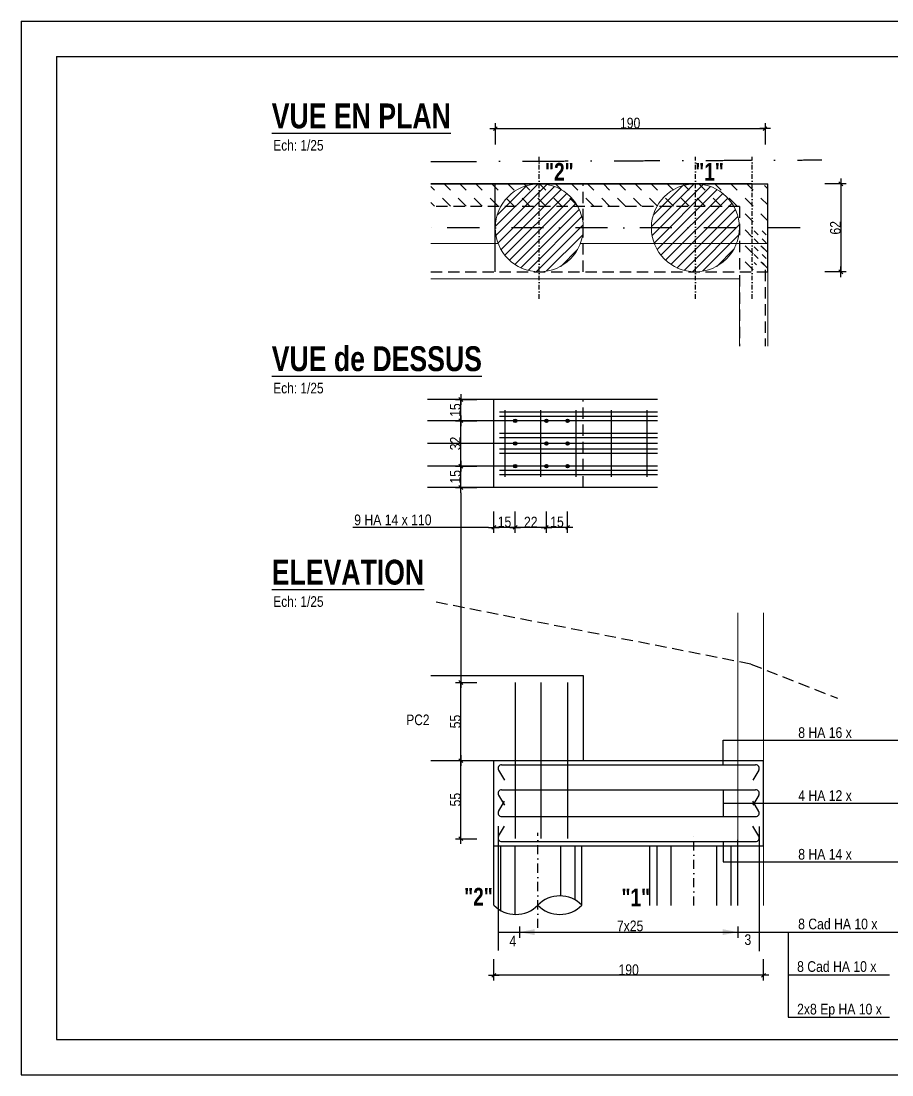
# Model space of a CAD drawing. Header units: centimetres. Extents: x 20328 to 51171, y -21855 to -16644.
# Drawn here: x 22728 to 23956, y -18525 to -17040 of the extents above; entities that cross this region are included whole.
import ezdxf
from ezdxf.enums import TextEntityAlignment as Align

# ---------------------------------------------------------------- set-up
doc = ezdxf.new("R2010")
doc.units = ezdxf.units.CM
doc.header["$LTSCALE"] = 25.4
doc.header["$PDMODE"] = 1
doc.header["$PDSIZE"] = -2
doc.linetypes.add('CACHEX2', pattern=[19.05, 12.7, -6.35])
doc.linetypes.add('TIRETPTX2', pattern=[50.8, 25.4, -12.7, 0, -12.7])
for name, color, linetype in [('01_cote_gen', 4, 'Continuous'), ('01_fenetres', 171, 'Continuous'), ('01_linteaux', 2, 'Continuous'), ('01_murs_sup', 2, 'CACHEX2'), ('01_poch_murs', 253, 'Continuous'), ('01_texte', 230, 'Continuous'), ('AA_COTES', 2, 'Continuous')]:
    doc.layers.add(name, color=color, linetype=linetype)
doc.layers.add('01_murs_coup', color=5, linetype='Continuous', lineweight=60)
doc.layers.add('01_PIEUX', color=5, linetype='Continuous', lineweight=60)
doc.styles.add('impact', font='impact.ttf')
doc.styles.add('MATTE_TXT', font='arial.ttf')
doc.styles.add('STYLE2', font='ARIALN.TTF')
doc.dimstyles.new('JB25', dxfattribs={"dimscale": 0.1, "dimtxt": 150, "dimasz": 15, "dimexe": 0.1, "dimexo": 0.1, "dimgap": 0.09, "dimtad": 1, "dimdec": 1, "dimlfac": 0.5, "dimdsep": 46, "dimtxsty": 'STYLE2', "dimblk1": 'BOND_G', "dimblk2": 'BOND_D', "dimsah": 1, "dimcen": 1.5, "dimdle": 0.01, "dimse1": 1, "dimse2": 1, "dimclrd": 4, "dimclre": 2, "dimclrt": 6, "dimazin": 2, "dimtfac": 2.333333, "dimtdec": 1, "dimtix": 1, "dimtmove": 2, "dimatfit": 3, "dimldrblk": 'BOND_G', "dimfxl": 1, "dimtolj": 1, "dimtzin": 0, "dimarcsym": 0})

# ---------------------------------------------------------------- blocks, each defined once
blk = doc.blocks.new('BOND_G')
at = {"layer": 'AA_COTES', "color": 0}
for p, q in [((0, -5), (0, 15)), ((5, 0), (-5, 0)), ((1.77, 1.77), (-1.77, -1.77))]:
    blk.add_line(p, q, dxfattribs=at)
blk = doc.blocks.new('BOND_D')
at = {"layer": 'AA_COTES', "color": 0}
for p, q in [((5, 0), (-5, 0)), ((-1.77, -1.77), (1.77, 1.77)), ((0, 5), (0, -15))]:
    blk.add_line(p, q, dxfattribs=at)
blk = doc.blocks.new('*D6')
at = {"layer": '01_cote_gen', "color": 4, "lineweight": -2, "ltscale": 3, "transparency": 16777216}
blk.add_line((23773.2, -18385), (23396.2, -18385), dxfattribs=at)
at = {"layer": 'Defpoints', "color": 0, "ltscale": 3, "transparency": 16777216}
for p in [(23394.7, -18202.5), (23774.7, -18202.5), (23394.7, -18385)]:
    blk.add_point(p, dxfattribs=at)
at = {"layer": '01_cote_gen', "color": 4, "lineweight": -2, "ltscale": 3, "transparency": 16777216, "xscale": 1.5, "yscale": 1.5, "zscale": 1.5, "rotation": 180}
blk.add_blockref('BOND_D', (23394.7, -18385), dxfattribs=at)
at = {"layer": '01_cote_gen', "color": 4, "lineweight": -2, "ltscale": 3, "transparency": 16777216, "xscale": 1.5, "yscale": 1.5, "zscale": 1.5}
blk.add_blockref('BOND_G', (23774.7, -18385), dxfattribs=at)
at = {"layer": '01_cote_gen', "color": 6, "ltscale": 3, "transparency": 16777216, "insert": (23584.7, -18377.3), "char_height": 15, "attachment_point": 5, "style": 'STYLE2'}
blk.add_mtext('\\A1;190', dxfattribs=at)
blk = doc.blocks.new('*D19')
at = {"layer": '01_cote_gen', "color": 4, "lineweight": -2, "ltscale": 3, "transparency": 16777216}
blk.add_line((23497.2, -17753.9), (23470.2, -17753.9), dxfattribs=at)
at = {"layer": 'Defpoints', "color": 0, "ltscale": 3, "transparency": 16777216}
for p in [(23468.7, -17690.5), (23498.7, -17690.5), (23468.7, -17753.9)]:
    blk.add_point(p, dxfattribs=at)
at = {"layer": '01_cote_gen', "color": 4, "lineweight": -2, "ltscale": 3, "transparency": 16777216, "xscale": 1.5, "yscale": 1.5, "zscale": 1.5, "rotation": 180}
blk.add_blockref('BOND_D', (23468.7, -17753.9), dxfattribs=at)
at = {"layer": '01_cote_gen', "color": 4, "lineweight": -2, "ltscale": 3, "transparency": 16777216, "xscale": 1.5, "yscale": 1.5, "zscale": 1.5}
blk.add_blockref('BOND_G', (23498.7, -17753.9), dxfattribs=at)
at = {"layer": '01_cote_gen', "color": 6, "ltscale": 3, "transparency": 16777216, "insert": (23483.7, -17746.2), "char_height": 15, "attachment_point": 5, "style": 'STYLE2'}
blk.add_mtext('\\A1;15', dxfattribs=at)
blk = doc.blocks.new('*D20')
at = {"layer": '01_cote_gen', "color": 4, "lineweight": -2, "ltscale": 3, "transparency": 16777216}
blk.add_line((23467.2, -17753.9), (23426.2, -17753.9), dxfattribs=at)
at = {"layer": 'Defpoints', "color": 0, "ltscale": 3, "transparency": 16777216}
for p in [(23424.7, -17708.1), (23468.7, -17731.4), (23424.7, -17753.9)]:
    blk.add_point(p, dxfattribs=at)
at = {"layer": '01_cote_gen', "color": 4, "lineweight": -2, "ltscale": 3, "transparency": 16777216, "xscale": 1.5, "yscale": 1.5, "zscale": 1.5, "rotation": 180}
blk.add_blockref('BOND_D', (23424.7, -17753.9), dxfattribs=at)
at = {"layer": '01_cote_gen', "color": 4, "lineweight": -2, "ltscale": 3, "transparency": 16777216, "xscale": 1.5, "yscale": 1.5, "zscale": 1.5}
blk.add_blockref('BOND_G', (23468.7, -17753.9), dxfattribs=at)
at = {"layer": '01_cote_gen', "color": 6, "ltscale": 3, "transparency": 16777216, "insert": (23446.7, -17746.4), "char_height": 15, "attachment_point": 5, "style": 'STYLE2'}
blk.add_mtext('\\A1;22', dxfattribs=at)
blk = doc.blocks.new('*D21')
at = {"layer": '01_cote_gen', "color": 4, "lineweight": -2, "ltscale": 3, "transparency": 16777216}
blk.add_line((23423.2, -17753.9), (23396.2, -17753.9), dxfattribs=at)
at = {"layer": 'Defpoints', "color": 0, "ltscale": 3, "transparency": 16777216}
for p in [(23394.7, -17711.1), (23424.7, -17711.1), (23394.7, -17753.9)]:
    blk.add_point(p, dxfattribs=at)
at = {"layer": '01_cote_gen', "color": 4, "lineweight": -2, "ltscale": 3, "transparency": 16777216, "xscale": 1.5, "yscale": 1.5, "zscale": 1.5, "rotation": 180}
blk.add_blockref('BOND_D', (23394.7, -17753.9), dxfattribs=at)
at = {"layer": '01_cote_gen', "color": 4, "lineweight": -2, "ltscale": 3, "transparency": 16777216, "xscale": 1.5, "yscale": 1.5, "zscale": 1.5}
blk.add_blockref('BOND_G', (23424.7, -17753.9), dxfattribs=at)
at = {"layer": '01_cote_gen', "color": 6, "ltscale": 3, "transparency": 16777216, "insert": (23409.7, -17746.2), "char_height": 15, "attachment_point": 5, "style": 'STYLE2'}
blk.add_mtext('\\A1;15', dxfattribs=at)
blk = doc.blocks.new('*D22')
at = {"layer": '01_cote_gen', "color": 4, "lineweight": -2, "ltscale": 3, "transparency": 16777216}
blk.add_line((23348.2, -17696.1), (23348.2, -17669.1), dxfattribs=at)
at = {"layer": 'Defpoints', "color": 0, "ltscale": 3, "transparency": 16777216}
for p in [(23348.2, -17667.6), (23383.4, -17667.6), (23394.7, -17697.6)]:
    blk.add_point(p, dxfattribs=at)
at = {"layer": '01_cote_gen', "color": 4, "lineweight": -2, "ltscale": 3, "transparency": 16777216, "xscale": 1.5, "yscale": 1.5, "zscale": 1.5}
for name, p, rotation in [('BOND_D', (23348.2, -17667.6), 90), ('BOND_G', (23348.2, -17697.6), 270)]:
    blk.add_blockref(name, p, dxfattribs=dict(at, rotation=rotation))
at = {"layer": '01_cote_gen', "color": 6, "ltscale": 3, "transparency": 16777216, "insert": (23340.5, -17682.6), "char_height": 15, "attachment_point": 5, "rotation": 90, "style": 'STYLE2'}
blk.add_mtext('\\A1;15', dxfattribs=at)
blk = doc.blocks.new('*D23')
at = {"layer": '01_cote_gen', "color": 4, "lineweight": -2, "ltscale": 3, "transparency": 16777216}
blk.add_line((23348.2, -17666.1), (23348.2, -17605.1), dxfattribs=at)
at = {"layer": 'Defpoints', "color": 0, "ltscale": 3, "transparency": 16777216}
for p in [(23348.2, -17603.6), (23374, -17603.6), (23366.2, -17667.6)]:
    blk.add_point(p, dxfattribs=at)
at = {"layer": '01_cote_gen', "color": 4, "lineweight": -2, "ltscale": 3, "transparency": 16777216, "xscale": 1.5, "yscale": 1.5, "zscale": 1.5}
for name, p, rotation in [('BOND_D', (23348.2, -17603.6), 90), ('BOND_G', (23348.2, -17667.6), 270)]:
    blk.add_blockref(name, p, dxfattribs=dict(at, rotation=rotation))
at = {"layer": '01_cote_gen', "color": 6, "ltscale": 3, "transparency": 16777216, "insert": (23340.5, -17635.6), "char_height": 15, "attachment_point": 5, "rotation": 90, "style": 'STYLE2'}
blk.add_mtext('\\A1;32', dxfattribs=at)
blk = doc.blocks.new('*D24')
at = {"layer": '01_cote_gen', "color": 4, "lineweight": -2, "ltscale": 3, "transparency": 16777216}
blk.add_line((23348.2, -17602.1), (23348.2, -17575.1), dxfattribs=at)
at = {"layer": 'Defpoints', "color": 0, "ltscale": 3, "transparency": 16777216}
for p in [(23348.2, -17573.6), (23374.2, -17573.6), (23370.7, -17603.6)]:
    blk.add_point(p, dxfattribs=at)
at = {"layer": '01_cote_gen', "color": 4, "lineweight": -2, "ltscale": 3, "transparency": 16777216, "xscale": 1.5, "yscale": 1.5, "zscale": 1.5}
for name, p, rotation in [('BOND_D', (23348.2, -17573.6), 90), ('BOND_G', (23348.2, -17603.6), 270)]:
    blk.add_blockref(name, p, dxfattribs=dict(at, rotation=rotation))
at = {"layer": '01_cote_gen', "color": 6, "ltscale": 3, "transparency": 16777216, "insert": (23340.5, -17588.6), "char_height": 15, "attachment_point": 5, "rotation": 90, "style": 'STYLE2'}
blk.add_mtext('\\A1;15', dxfattribs=at)
blk = doc.blocks.new('*D25')
at = {"layer": '01_cote_gen', "color": 4, "lineweight": -2, "ltscale": 3, "transparency": 16777216}
blk.add_line((23348.2, -18191), (23348.2, -18084), dxfattribs=at)
at = {"layer": 'Defpoints', "color": 0, "ltscale": 3, "transparency": 16777216}
for p in [(23348.2, -18082.5), (23424.7, -18082.5), (23424.7, -18192.5)]:
    blk.add_point(p, dxfattribs=at)
at = {"layer": '01_cote_gen', "color": 4, "lineweight": -2, "ltscale": 3, "transparency": 16777216, "xscale": 1.5, "yscale": 1.5, "zscale": 1.5}
for name, p, rotation in [('BOND_D', (23348.2, -18082.5), 90), ('BOND_G', (23348.2, -18192.5), 270)]:
    blk.add_blockref(name, p, dxfattribs=dict(at, rotation=rotation))
at = {"layer": '01_cote_gen', "color": 6, "ltscale": 3, "transparency": 16777216, "insert": (23340.5, -18137.5), "char_height": 15, "attachment_point": 5, "rotation": 90, "style": 'STYLE2'}
blk.add_mtext('\\A1;55', dxfattribs=at)
blk = doc.blocks.new('*D26')
at = {"layer": '01_cote_gen', "color": 4, "lineweight": -2, "ltscale": 3, "transparency": 16777216}
blk.add_line((23348.2, -18081), (23348.2, -17974), dxfattribs=at)
at = {"layer": 'Defpoints', "color": 0, "ltscale": 3, "transparency": 16777216}
for p in [(23348.2, -17972.5), (23424.7, -17972.5), (23370.7, -18082.5)]:
    blk.add_point(p, dxfattribs=at)
at = {"layer": '01_cote_gen', "color": 4, "lineweight": -2, "ltscale": 3, "transparency": 16777216, "xscale": 1.5, "yscale": 1.5, "zscale": 1.5}
for name, p, rotation in [('BOND_D', (23348.2, -17972.5), 90), ('BOND_G', (23348.2, -18082.5), 270)]:
    blk.add_blockref(name, p, dxfattribs=dict(at, rotation=rotation))
at = {"layer": '01_cote_gen', "color": 6, "ltscale": 3, "transparency": 16777216, "insert": (23340.5, -18027.5), "char_height": 15, "attachment_point": 5, "rotation": 90, "style": 'STYLE2'}
blk.add_mtext('\\A1;55', dxfattribs=at)
blk = doc.blocks.new('*D50')
at = {"layer": '01_cote_gen', "color": 4, "lineweight": -2, "ltscale": 3, "transparency": 16777216}
blk.add_line((23398.2, -17191.9), (23775.4, -17191.9), dxfattribs=at)
at = {"layer": 'Defpoints', "color": 0, "ltscale": 3, "transparency": 16777216}
for p in [(23776.9, -17191.9), (23396.7, -17379.1), (23776.9, -17393.7)]:
    blk.add_point(p, dxfattribs=at)
at = {"layer": '01_cote_gen', "color": 4, "lineweight": -2, "ltscale": 3, "transparency": 16777216, "xscale": 1.5, "yscale": 1.5, "zscale": 1.5, "rotation": 180}
blk.add_blockref('BOND_G', (23396.7, -17191.9), dxfattribs=at)
at = {"layer": '01_cote_gen', "color": 4, "lineweight": -2, "ltscale": 3, "transparency": 16777216, "xscale": 1.5, "yscale": 1.5, "zscale": 1.5}
blk.add_blockref('BOND_D', (23776.9, -17191.9), dxfattribs=at)
at = {"layer": '01_cote_gen', "color": 6, "ltscale": 3, "transparency": 16777216, "insert": (23586.8, -17184.2), "char_height": 15, "attachment_point": 5, "style": 'STYLE2'}
blk.add_mtext('\\A1;190', dxfattribs=at)
blk = doc.blocks.new('*D51')
at = {"layer": '01_cote_gen', "color": 4, "lineweight": -2, "ltscale": 3, "transparency": 16777216}
blk.add_line((23883.7, -17271.2), (23883.7, -17392.2), dxfattribs=at)
at = {"layer": 'Defpoints', "color": 0, "ltscale": 3, "transparency": 16777216}
for p in [(23780.7, -17269.7), (23780.7, -17393.7), (23883.7, -17393.7)]:
    blk.add_point(p, dxfattribs=at)
at = {"layer": '01_cote_gen', "color": 4, "lineweight": -2, "ltscale": 3, "transparency": 16777216, "xscale": 1.5, "yscale": 1.5, "zscale": 1.5}
for name, p, rotation in [('BOND_G', (23883.7, -17269.7), 90), ('BOND_D', (23883.7, -17393.7), 270)]:
    blk.add_blockref(name, p, dxfattribs=dict(at, rotation=rotation))
at = {"layer": '01_cote_gen', "color": 6, "ltscale": 3, "transparency": 16777216, "insert": (23876.1, -17331.7), "char_height": 15, "attachment_point": 5, "rotation": 90, "style": 'STYLE2'}
blk.add_mtext('\\A1;62', dxfattribs=at)

msp = doc.modelspace()

# ---------------------------------------------------------------- hatches: boundary and pattern name
at = {"layer": '01_murs_sup', "ltscale": 3}
h = msp.add_hatch(dxfattribs=at)
h.set_pattern_fill('DASH', color=256, scale=5, angle=135)
h.set_pattern_definition([(135, (-18851.394, 30.84), (-22.4506403, 2e-15), [15.875, -15.875])])
h.paths.add_polyline_path([(23394.62, -17269.7), (23314.86, -17269.7), (23317.73, -17301.7), (23394.62, -17301.7)])
h.paths.add_polyline_path([(23458.67, -17269.7), (23394.62, -17269.7), (23394.62, -17301.7), (23404.41, -17301.7, -0.2729195)])
h.paths.add_polyline_path([(23458.67, -17269.7, 0.2729195), (23404.41, -17301.7), (23458.67, -17301.7)], flags=17)
h.paths.add_polyline_path([(23458.67, -17269.7), (23458.67, -17301.7), (23512.93, -17301.7, 0.2729195)], flags=17)
h.paths.add_polyline_path([(23520.67, -17269.7), (23458.67, -17269.7, -0.2729195), (23512.93, -17301.7), (23520.67, -17301.7)])
h.paths.add_polyline_path([(23758.67, -17269.7), (23520.67, -17269.7), (23520.67, -17301.7), (23704.41, -17301.7, -0.2729195)])
h.paths.add_polyline_path([(23758.67, -17269.7, 0.2729195), (23704.41, -17301.7), (23740.87, -17301.7), (23740.87, -17331.7), (23758.67, -17331.7)])
h.paths.add_polyline_path([(23780.72, -17273.76, 0.091138), (23758.67, -17269.7), (23758.67, -17331.7), (23780.72, -17331.7)])
h.paths.add_polyline_path([(23758.67, -17331.7), (23740.87, -17331.7), (23740.87, -17353.7), (23758.67, -17353.7)])
h.paths.add_polyline_path([(23780.72, -17353.7), (23758.67, -17353.7), (23758.67, -17393.7, 0.091138), (23780.72, -17389.65)])
h.paths.add_polyline_path([(23758.67, -17353.7), (23740.87, -17353.7), (23740.87, -17391.09, 0.0729275), (23758.67, -17393.7)])
h.paths.add_polyline_path([(23305.88, -17269.7), (23305.88, -17301.7), (23317.73, -17301.7), (23314.86, -17269.7)])
h = msp.add_hatch(dxfattribs=at)
h.set_pattern_fill('DASH', color=256, scale=2.5, angle=135)
h.set_pattern_definition([(135, (-10099.415, -8619.432), (-11.2253202, 9e-16), [7.9375, -7.9375])])
edge = h.paths.add_edge_path()
edge.add_line((23760.79, -17384.01), (23778.79, -17384.01))
edge.add_line((23778.79, -17384.01), (23778.79, -17330.34))
edge.add_arc((23769.69, -17300.7), 31, 253.31578, 287.07051, ccw=False)
edge.add_line((23760.79, -17330.4), (23760.79, -17384.01))
at = {"layer": '01_poch_murs'}
h = msp.add_hatch(dxfattribs=at)
h.set_pattern_fill('ANSI31', color=256, scale=3)
h.set_pattern_definition([(45, (-12958.715, 74.832), (-6.735192, 6.735192), [])])
h.paths.add_polyline_path([(23458.67, -17269.7, 0.4142136), (23396.67, -17331.7), (23458.67, -17331.7)])
h.paths.add_polyline_path([(23458.67, -17331.7), (23396.67, -17331.7, 0.4142136), (23458.67, -17393.7)])
h.paths.add_polyline_path([(23458.67, -17269.7), (23458.67, -17331.7), (23520.67, -17331.7, 0.4142136)])
h.paths.add_polyline_path([(23520.67, -17331.7), (23458.67, -17331.7), (23458.67, -17393.7, 0.4142136)])
h = msp.add_hatch(dxfattribs=at)
h.set_pattern_fill('ANSI31', color=256, scale=3)
h.set_pattern_definition([(45, (-12738.715, 74.832), (-6.735192, 6.735192), [])])
h.paths.add_polyline_path([(23678.67, -17269.7, 0.4142136), (23616.67, -17331.7), (23678.67, -17331.7)])
h.paths.add_polyline_path([(23678.67, -17331.7), (23616.67, -17331.7, 0.4142136), (23678.67, -17393.7)])
h.paths.add_polyline_path([(23678.67, -17269.7), (23678.67, -17331.7), (23740.67, -17331.7, 0.4142136)])
h.paths.add_polyline_path([(23740.67, -17331.7), (23678.67, -17331.7), (23678.67, -17393.7, 0.4142136)])

# ---------------------------------------------------------------- linework, layer by layer
at = {"layer": '01_cote_gen', "ltscale": 3}
for p, q in [((23758.67, -17269.7), (23305.88, -17269.7)), ((23625.19, -17635.65), (23301.28, -17635.65))]:
    msp.add_line(p, q, dxfattribs=at)
at = {"layer": '01_fenetres', "ltscale": 30}
for p, q in [((22778.36, -17090.41), (24778.36, -17090.41)), ((22778.36, -17090.41), (22778.36, -18475.41)), ((22778.36, -18475.41), (24778.36, -18475.41))]:
    msp.add_line(p, q, dxfattribs=at)
at = {"layer": '01_linteaux', "linetype": 'TIRETPTX2', "ltscale": 0.01}
for p, q in [((23458.67, -17431.7), (23458.67, -17231.7)), ((23678.67, -17431.7), (23678.67, -17231.7)), ((23758.67, -17431.7), (23758.67, -17231.7))]:
    msp.add_line(p, q, dxfattribs=at)
at = {"layer": '01_linteaux'}
for p, q in [((23305.88, -17269.7), (23780.72, -17269.7)), ((23396.67, -17393.7), (23396.67, -17269.7)), ((23780.72, -17393.7), (23780.72, -17269.7)), ((23625.19, -17573.65), (23301.28, -17573.65)), ((23394.67, -17697.65), (23394.67, -17573.65)), ((23625.19, -17591.65), (23402.67, -17591.65)), ((23410.67, -17682.65), (23410.67, -17588.65)), ((23460.67, -17682.65), (23460.67, -17588.65)), ((23510.67, -17682.65), (23510.67, -17588.65)), ((23560.67, -17682.65), (23560.67, -17588.65)), ((23610.67, -17682.65), (23610.67, -17588.65)), ((23625.19, -17603.65), (23301.28, -17603.65)), ((23625.19, -17597.65), (23402.67, -17597.65)), ((23625.19, -17621.65), (23402.67, -17621.65)), ((23625.19, -17627.65), (23402.67, -17627.65)), ((23625.19, -17643.65), (23402.67, -17643.65)), ((23625.19, -17649.65), (23402.67, -17649.65)), ((23625.19, -17667.65), (23301.28, -17667.65)), ((23625.19, -17673.65), (23402.67, -17673.65)), ((23625.19, -17679.65), (23402.67, -17679.65)), ((23625.19, -17697.65), (23301.28, -17697.65)), ((23305.88, -17962.49), (23520.67, -17962.49)), ((23520.67, -17962.49), (23520.67, -18082.49)), ((23424.67, -17972.49), (23424.67, -18192.49)), ((23460.67, -17972.49), (23460.67, -18192.49)), ((23498.67, -17972.49), (23498.67, -18192.49)), ((23305.88, -18082.49), (23394.67, -18082.49)), ((23394.67, -18082.49), (23774.67, -18082.49)), ((23394.67, -18286.19), (23394.67, -18082.49)), ((23774.67, -18202.49), (23774.67, -18082.49)), ((23401.34, -18095.99), (23409.51, -18110.14)), ((23405.67, -18088.49), (23763.67, -18088.49)), ((23768, -18095.99), (23759.83, -18110.14)), ((23401.34, -18130.99), (23409.51, -18145.14)), ((23405.67, -18123.49), (23763.67, -18123.49)), ((23768, -18130.99), (23759.83, -18145.14)), ((23401.34, -18153.99), (23409.51, -18139.84)), ((23768, -18153.99), (23759.83, -18139.84)), ((23405.67, -18161.49), (23763.67, -18161.49)), ((23401.34, -18188.99), (23409.51, -18174.84)), ((23768, -18188.99), (23759.83, -18174.84)), ((23394.67, -18202.49), (23774.67, -18202.49)), ((23405.67, -18196.49), (23763.67, -18196.49)), ((23518.67, -18286.19), (23518.67, -18202.49)), ((23614.67, -18286.87), (23614.67, -18202.49))]:
    msp.add_line(p, q, dxfattribs=at)
at = {"layer": '01_linteaux', "linetype": 'TIRETPTX2', "ltscale": 0.07}
msp.add_line((23826.34, -17331.7), (23305.88, -17331.7), dxfattribs=at)
at = {"layer": '01_linteaux', "color": 5, "linetype": 'CACHEX2', "ltscale": 0.05}
for q in [(23305.88, -17857.83), (23879.17, -17994.67)]:
    msp.add_line((23756.67, -17946.49), q, dxfattribs=at)
at = {"layer": '01_linteaux', "linetype": 'TIRETPTX2', "ltscale": 0.02}
for p, q in [((23456.67, -18318.19), (23456.67, -18184.28)), ((23676.67, -18286.87), (23676.67, -18184.28))]:
    msp.add_line(p, q, dxfattribs=at)
at = {"layer": '01_linteaux', "const_width": 3}
for points in [[(23423.42, -17603.65, 1), (23425.92, -17603.65, 1)], [(23467.42, -17603.65, 1), (23469.92, -17603.65, 1)], [(23497.42, -17603.65, 1), (23499.92, -17603.65, 1)], [(23423.42, -17635.65, 1), (23425.92, -17635.65, 1)], [(23467.42, -17635.65, 1), (23469.92, -17635.65, 1)], [(23497.42, -17635.65, 1), (23499.92, -17635.65, 1)], [(23423.42, -17667.65, 1), (23425.92, -17667.65, 1)], [(23467.42, -17667.65, 1), (23469.92, -17667.65, 1)], [(23497.42, -17667.65, 1), (23499.92, -17667.65, 1)]]:
    msp.add_lwpolyline(points, format="xyb", close=True, dxfattribs=at)
at = {"layer": '01_linteaux'}
for centre in [(23424.67, -17603.65), (23468.67, -17603.65), (23498.67, -17603.65), (23424.67, -17635.65), (23468.67, -17635.65), (23498.67, -17635.65), (23424.67, -17667.65), (23468.67, -17667.65), (23498.67, -17667.65)]:
    msp.add_circle(centre, 2.5, dxfattribs=at)
for centre, radius, start, end in [((23405.67, -18093.49), 5, 90, 210), ((23763.67, -18093.49), 5, 330, 90), ((23405.67, -18128.49), 5, 90, 210), ((23763.67, -18128.49), 5, 330, 90), ((23405.67, -18156.49), 5, 150, 270), ((23763.67, -18156.49), 5, 270, 30), ((23405.67, -18191.49), 5, 150, 270), ((23763.67, -18191.49), 5, 270, 30), ((23487.67, -18316.33), 43.24, 44.19387, 135.80613), ((23425.67, -18256.05), 43.24, 224.19387, 315.80613), ((23487.67, -18256.05), 43.24, 224.19387, 315.80613)]:
    msp.add_arc(centre, radius, start, end, dxfattribs=at)
at = {"layer": '01_linteaux', "color": 5, "linetype": 'TIRETPTX2', "ltscale": 0.1}
msp.add_open_spline([(23305.88, -17238.37), (23581.52, -17237.21), (23857.16, -17236.06)], degree=2, dxfattribs=at)
at = {"layer": '01_murs_coup', "linetype": 'Continuous', "lineweight": 5}
for p, q in [((23780.72, -17498.32), (23780.72, -17269.7)), ((23305.88, -17353.7), (23400.7, -17353.7)), ((23516.63, -17353.7), (23780.72, -17353.7)), ((23305.88, -17403.7), (23740.72, -17403.7)), ((23740.72, -17498.32), (23740.72, -17403.7)), ((23738.67, -18286.87), (23738.67, -17874.26)), ((23774.67, -18286.87), (23774.67, -17874.26))]:
    msp.add_line(p, q, dxfattribs=at)
at = {"layer": '01_murs_sup', "ltscale": 0.05}
for p, q in [((23520.67, -17393.7), (23520.67, -17269.7)), ((23740.87, -17301.7), (23305.88, -17301.7)), ((23740.87, -17301.7), (23740.87, -17498.32)), ((23305.88, -17393.7), (23780.72, -17393.7)), ((23776.87, -17390.97), (23776.87, -17498.32)), ((23520.67, -17697.65), (23520.67, -17573.65))]:
    msp.add_line(p, q, dxfattribs=at)
at = {"layer": '01_PIEUX', "linetype": 'Continuous', "lineweight": 5}
for centre in [(23458.67, -17331.7), (23678.67, -17331.7)]:
    msp.add_circle(centre, 62, dxfattribs=at)
at = {"layer": '01_poch_murs'}
for p, q in [((23404.67, -18293.85), (23404.67, -18202.49)), ((23424.67, -18299.28), (23424.67, -18202.49)), ((23488.67, -18202.49), (23488.67, -18273.11)), ((23508.67, -18202.49), (23508.67, -18278.54)), ((23624.67, -18286.87), (23624.67, -18202.49)), ((23644.67, -18286.87), (23644.67, -18202.49)), ((23708.67, -18202.49), (23708.67, -18286.87)), ((23728.67, -18202.49), (23728.67, -18286.87))]:
    msp.add_line(p, q, dxfattribs=at)
at = {"layer": '01_texte', "ltscale": 30}
for p, q in [((22728.36, -17040.41), (23778.36, -17040.41)), ((22728.36, -17040.41), (22728.36, -18525.41)), ((22728.36, -17040.41), (24828.36, -17040.41)), ((23348.16, -17705.15), (23348.16, -17964.99)), ((23387.17, -17753.92), (23195.81, -17753.92)), ((23717.8, -18088.49), (23717.8, -18053.73)), ((23717.8, -18053.73), (24271.74, -18053.73)), ((23717.8, -18123.49), (23717.8, -18161.49)), ((23717.8, -18142.49), (24131.35, -18142.49)), ((23717.8, -18196.49), (23717.8, -18225.17)), ((23717.8, -18225.17), (24271.74, -18225.17)), ((22728.36, -18525.41), (24828.36, -18525.41))]:
    msp.add_line(p, q, dxfattribs=at)
at = {"layer": '01_texte', "linetype": 'Continuous'}
for p, q in [((23400.67, -18174.73), (23400.67, -18350.26)), ((23768.67, -18175.52), (23768.67, -18351.05)), ((23738, -18193.99), (23738, -18286.87)), ((23400.67, -18324.2), (23768.67, -18324.2)), ((23430.67, -18316.2), (23430.67, -18332.2)), ((23738.67, -18316.2), (23738.67, -18332.2)), ((23768.67, -18324.2), (24223.75, -18324.2)), ((23809.26, -18324.2), (23809.26, -18444.18)), ((23809.26, -18384.18), (23952.37, -18384.18)), ((23809.26, -18444.18), (23952.37, -18444.18))]:
    msp.add_line(p, q, dxfattribs=at)
for points in [[(23430.67, -18324.2), (23452.37, -18320), (23452.37, -18324.2)], [(23430.67, -18324.2), (23452.37, -18328.4), (23452.37, -18324.2)], [(23738.67, -18324.2), (23716.97, -18320), (23716.97, -18324.2)], [(23738.67, -18324.2), (23716.97, -18328.4), (23716.97, -18324.2)]]:
    msp.add_solid(points, dxfattribs=at)

# ---------------------------------------------------------------- texts
at = {"layer": '01_texte', "style": 'impact'}
for s, p in [('%%UVUE EN PLAN', (23081.66, -17202.04)), ('%%UVUE de DESSUS', (23081.66, -17544.17)), ('%%UELEVATION', (23081.66, -17844.96))]:
    msp.add_text(s, height=35, dxfattribs=at).set_placement(p, align=Align.BOTTOM_LEFT)
at = {"layer": '01_texte', "style": 'MATTE_TXT', "width": 0.8}
for s, p in [('Ech: 1/25', (23119.27, -17227.45)), ('Ech: 1/25', (23119.27, -17569.58)), ('Ech: 1/25', (23119.27, -17870.37)), ('PC2', (23287.63, -18037.05))]:
    msp.add_text(s, height=15, dxfattribs=at).set_placement(p, align=Align.BOTTOM_CENTER)
at = {"layer": '01_texte', "style": 'impact'}
for s, p in [('"2"', (23486.93, -17272.84)), ('"1"', (23698.64, -17272.84)), ('"2"', (23373.02, -18294.35)), ('"1"', (23594.73, -18295.23))]:
    msp.add_text(s, height=25, rotation=0, dxfattribs=at).set_placement(p, align=Align.BOTTOM_CENTER)
at = {"layer": '01_texte', "style": 'STYLE2'}
for s, p in [('9 HA 14 x 110', (23197.92, -17750.74)), ('8 Cad HA 10 x', (23823.53, -18320.2)), ('8 Cad HA 10 x', (23822.1, -18380.18)), ('2x8 Ep HA 10 x', (23822.1, -18440.18))]:
    msp.add_text(s, height=15, dxfattribs=at).set_placement(p)
for s, p in [('8 HA 16 x', (23899.15, -18050.56)), ('4 HA 12 x', (23899.15, -18139.31)), ('8 HA 14 x', (23899.15, -18222)), ('7x25', (23605.37, -18322.94)), ('4', (23426.19, -18344.36)), ('3', (23757.46, -18342.26))]:
    msp.add_text(s, height=15, dxfattribs=at).set_placement(p, align=Align.RIGHT)

# ---------------------------------------------------------------- dimensions: what is measured, and where the dimension line sits
at = {"layer": '01_cote_gen', "ltscale": 3}
dim = msp.add_linear_dim(base=(23776.87, -17191.91), p1=(23396.67, -17379.11), p2=(23776.87, -17393.7), text='190', dimstyle='JB25', dxfattribs=at)
dim.commit()
dim.dimension.update_dxf_attribs({"geometry": '*D50', "text_midpoint": (23586.77, -17184.25)})
for base, p1, p2, picture, middle in [((23883.74, -17393.7), (23780.72, -17269.7), (23780.72, -17393.7), '*D51', (23876.07, -17331.7)), ((23348.16, -17573.65), (23370.66, -17603.65), (23374.21, -17573.65), '*D24', (23340.49, -17588.65)), ((23348.16, -17603.65), (23366.23, -17667.65), (23373.97, -17603.65), '*D23', (23340.49, -17635.65)), ((23348.16, -17667.65), (23394.67, -17697.65), (23383.36, -17667.65), '*D22', (23340.49, -17682.65)), ((23348.16, -17972.49), (23370.66, -18082.49), (23424.67, -17972.49), '*D26', (23340.52, -18027.49)), ((23348.16, -18082.49), (23424.67, -18192.49), (23424.67, -18082.49), '*D25', (23340.52, -18137.49))]:
    dim = msp.add_linear_dim(base=base, p1=p1, p2=p2, angle=90, dimstyle='JB25', dxfattribs=at)
    dim.commit()
    dim.dimension.update_dxf_attribs({"geometry": picture, "text_midpoint": middle})
for base, p1, p2, picture, middle in [((23468.67, -17753.92), (23498.67, -17690.5), (23468.67, -17690.5), '*D19', (23483.67, -17746.25)), ((23394.67, -17753.92), (23424.67, -17711.14), (23394.67, -17711.14), '*D21', (23409.67, -17746.25)), ((23424.67, -17753.92), (23468.67, -17731.42), (23424.67, -17708.14), '*D20', (23446.67, -17746.38)), ((23394.67, -18384.98), (23774.67, -18202.49), (23394.67, -18202.49), '*D6', (23584.67, -18377.31))]:
    dim = msp.add_linear_dim(base=base, p1=p1, p2=p2, dimstyle='JB25', dxfattribs=at)
    dim.commit()
    dim.dimension.update_dxf_attribs({"geometry": picture, "text_midpoint": middle})

doc.saveas('drawing.dxf')
